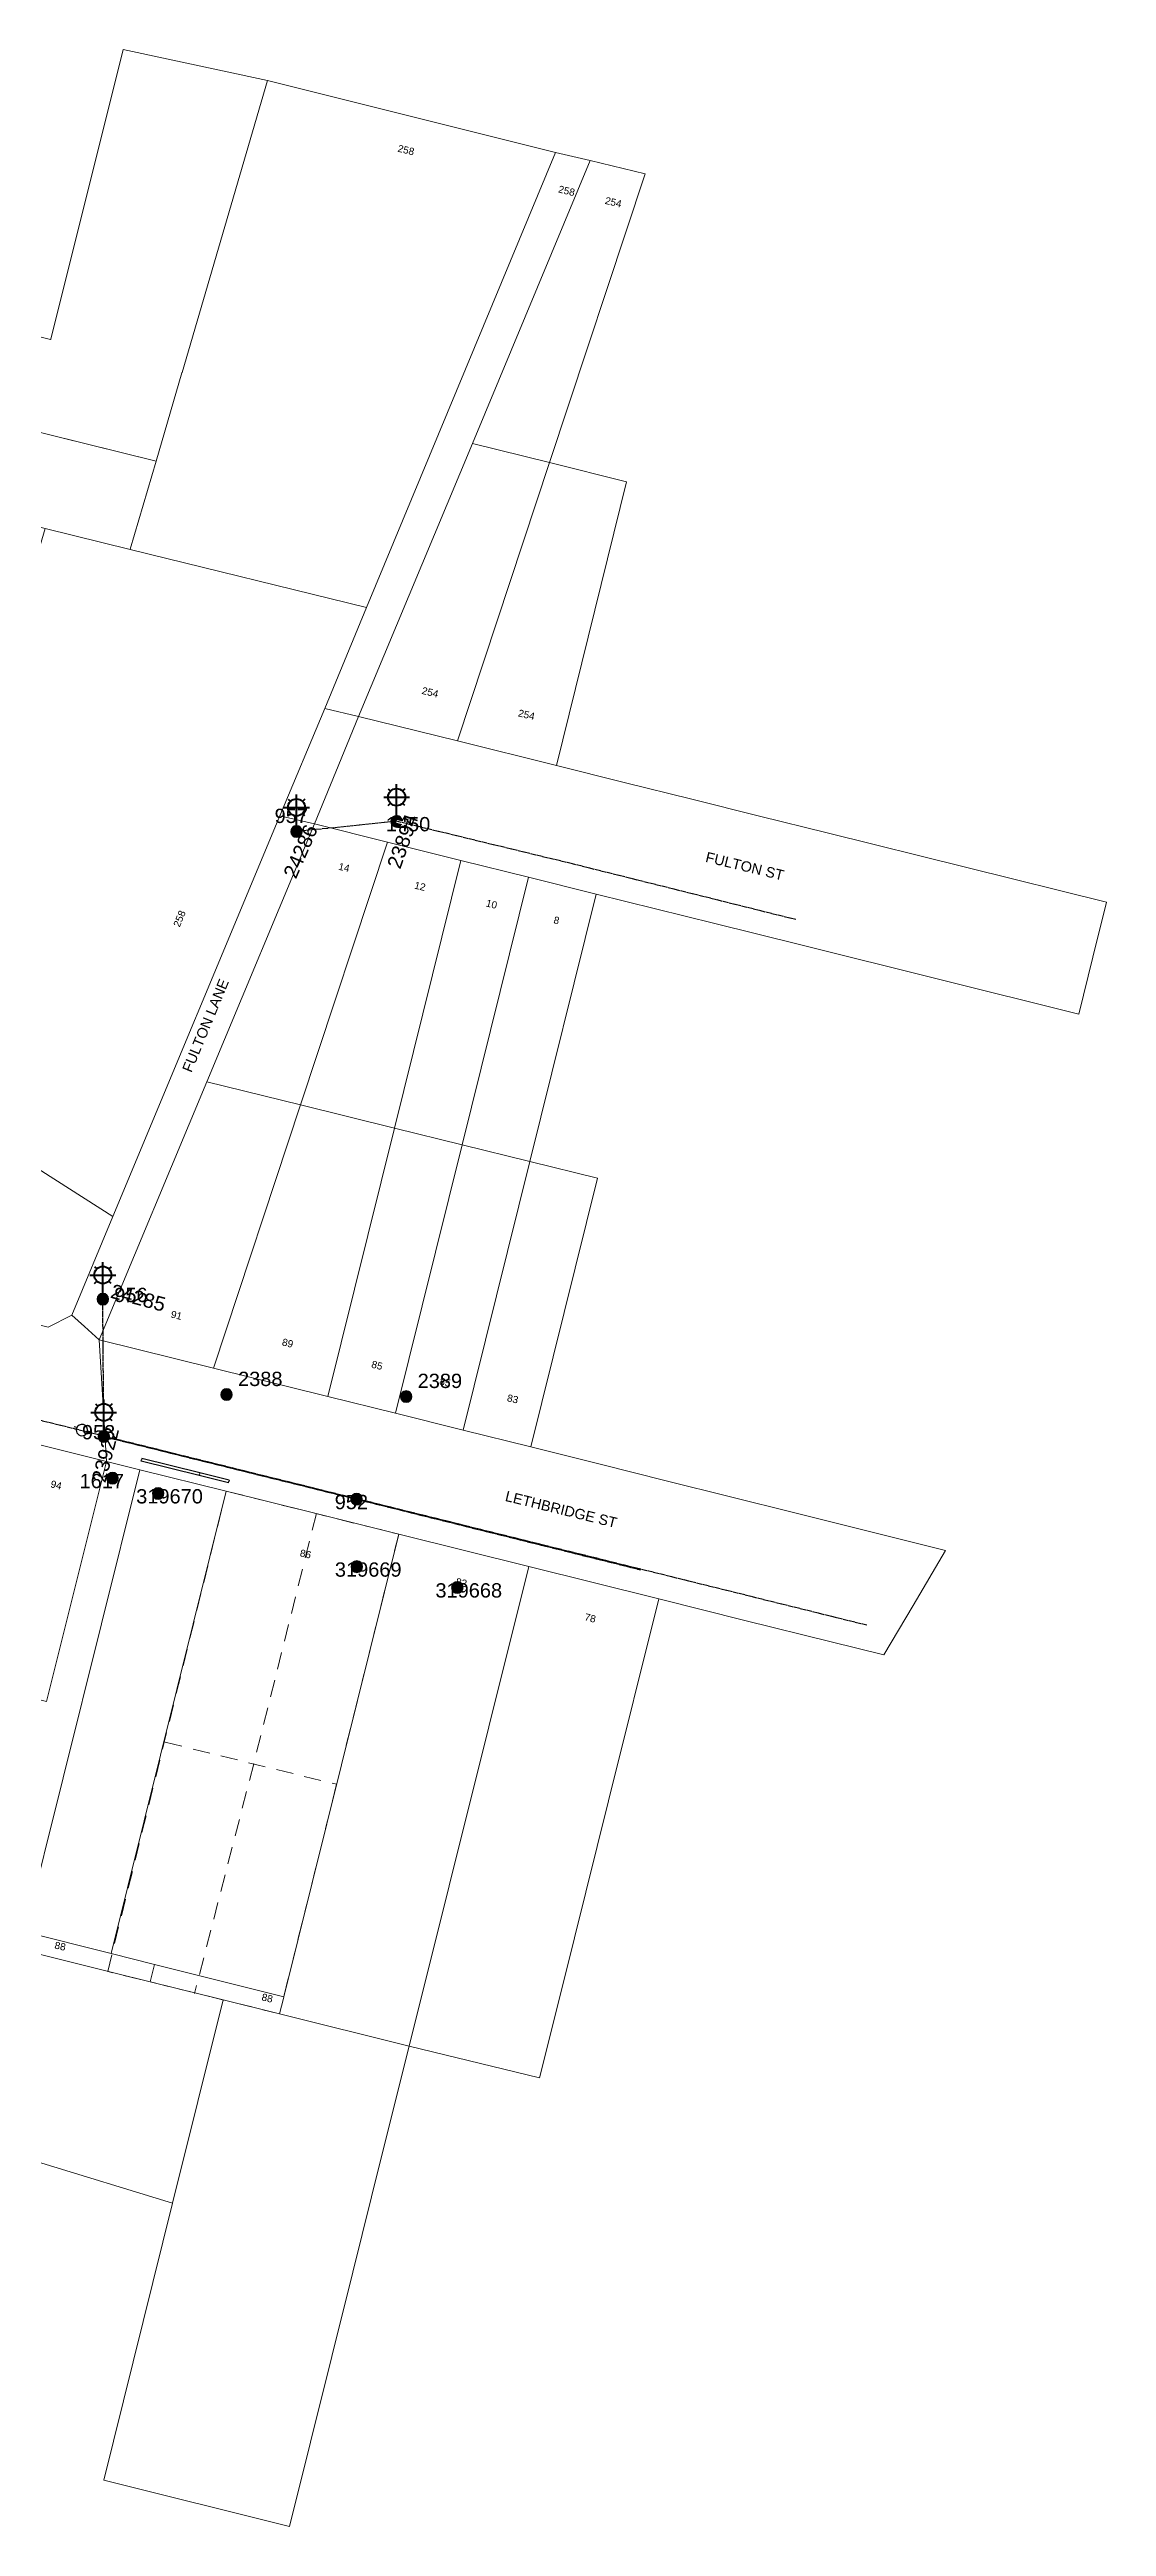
# Model space of a CAD drawing. Header units: metres. Extents: x 286890 to 287414, y 6262219 to 6262662.
# Drawn here: x 287229.5 to 287414.2, y 6262218.9 to 6262651.7 of the extents above; entities that cross this region are included whole.
import ezdxf
from ezdxf.enums import TextEntityAlignment as Align

# ---------------------------------------------------------------- set-up
doc = ezdxf.new("R2010")
doc.units = ezdxf.units.M
doc.linetypes.add('Cable Exist OH', pattern=[1, 1, 0])
doc.linetypes.add('Dash', pattern=[5, 3, -2])
doc.layers.get('0').update_dxf_attribs({"color": 6})
for name, color, linetype in [('_User Miscellaneous1', 7, 'Continuous'), ('Duct_SP_EXT', 7, 'Continuous'), ('Equip_SP_LV_EXT', 7, 'Continuous'), ('Equip_SP_SL_EXT', 7, 'Continuous'), ('Mains_HV_EXT', 7, 'Continuous'), ('Mains_LV_EXT', 7, 'Continuous'), ('Mains_SL_EXT', 7, 'Continuous'), ('SupportsOH_SP_TR_HV_LV_SL_EXT', 7, 'Continuous')]:
    doc.layers.add(name, color=color, linetype=linetype)
for name, color, linetype, lineweight in [('Cadastre Buildings_SP_EXT', 9, 'Continuous', 5), ('Cadastre Developer_SP_EXT', 9, 'Continuous', 5), ('Cadastre Land Parcels_SP_EXT', 9, 'Continuous', 5), ('Cadastre Roads_SP_EXT', 9, 'Continuous', 5)]:
    doc.layers.add(name, color=color, linetype=linetype, lineweight=lineweight)
doc.styles.add('iecARIAL', font='arial.ttf', dxfattribs={"height": 2})
doc.styles.add('POLE_LABEL', font='arial.ttf')
doc.styles.get("Standard").update_dxf_attribs({"font": 'arial.ttf'})

# ---------------------------------------------------------------- blocks, each defined once
blk = doc.blocks.new('LV_OH_LINKS_OPEN_EXT')
for p, q in [((-0.17, 4.97), (-0.17, 5.46)), ((0.17, 4.97), (0.17, 5.46)), ((-0.17, 3), (-0.17, 2.5)), ((0.17, 3), (0.17, 2.5))]:
    blk.add_line(p, q)
blk.add_lwpolyline([(0, 2.99, 1), (0, 4.98, 1)], format="xyb", close=True)
at = {"flags": 9}
for tag, p in [('ACTUAL_STATUS', (0, 0)), ('CONSTRUCTED_VOLTAGE', (0, -0.2)), ('OPERATING_VOLTAGE', (0, -0.6)), ('ORIENTATION', (0, -0.8)), ('OWNED_BY', (0, -1)), ('STATE', (0, -1.2)), ('SWITCH_TYPE', (0, -1.4)), ('NO_PHASES', (0, -0.4)), ('USAGE', (0, -1.6)), ('LEGEND', (0, -1.8)), ('NOTES', (0, -2))]:
    blk.add_attdef(tag, text='', height=0.2, dxfattribs=at).set_placement(p, align=Align.MIDDLE_LEFT)
at = {"flags": 1}
blk.add_attdef('Z', (0, 0), '', height=0.2, dxfattribs=at)
blk = doc.blocks.new('SL_LANTERN_EXT')
at = {"lineweight": 40}
for p, q in [((-1.46, 5.68), (-1.06, 5.28)), ((0, 1.97), (0, 6.47)), ((1.46, 5.68), (1.06, 5.28)), ((-2.25, 4.22), (2.25, 4.22)), ((-1.46, 2.76), (-1.06, 3.16)), ((0, 0), (0, 2.72)), ((1.46, 2.76), (1.06, 3.16))]:
    blk.add_line(p, q, dxfattribs=at)
blk.add_circle((0, 4.22), 1.5, dxfattribs=at)
at = {"style": 'iecARIAL', "flags": 8}
blk.add_attdef('ASSET_NUM', (1.5, 1.5), '', height=2.5, dxfattribs=at)
for tag, p, height, flags in [('OPERATING_VOLTAGE', (0.98, -1.65), 0.2, 9), ('ORIENTATION', (0.98, -1.85), 0.2, 9), ('OWNED_BY', (0.98, -2.05), 0.2, 9), ('STATE', (0.98, -2.25), 0.2, 9), ('CONSTRUCTED_VOLTAGE', (0.98, -0.65), 0.2, 9), ('CONTROL_TYPE', (0.98, -0.85), 0.2, 9), ('LANTERN_PURPOSE', (0.98, -1.05), 0.2, 9), ('LANTERN_TYPE', (0.98, -1.25), 0.2, 9), ('NO_PHASES', (0.98, -1.45), 0.2, 9), ('USAGE', (0.98, -2.45), 0.2, 9), ('CEXIST', (0.98, -2.65), 0.2, 9), ('CNEW', (0.98, -2.85), 0.2, 9), ('CNUMBER', (0.98, -3.05), 0.2, 9), ('CREMOVE', (0.98, -3.25), 0.2, 9), ('CREPLACE', (0.98, -3.45), 0.2, 9), ('LKINGHEIGHT', (0.98, -3.65), 0.2, 9), ('LBRACKET', (0.98, -3.85), 0.2, 9), ('LBRACKETVOCAB', (0.98, -4.05), 0.2, 9), ('LCATEGORY', (0.98, -4.25), 0.2, 9), ('LCHARGE1', (0.98, -4.45), 0.2, 9), ('LNUMBER', (2.18, -3.25), 2.5, 8), ('LCHARGE1PERCENT', (0.98, -4.65), 0.2, 9), ('LCHARGE2', (0.98, -4.85), 0.2, 9), ('LCHARGE2PERCENT', (0.98, -5.05), 0.2, 9), ('LCHARGE3', (0.98, -5.25), 0.2, 9), ('LCHARGE3PERCENT', (0.98, -5.45), 0.2, 9), ('LEXIST', (0.98, -5.65), 0.2, 9), ('LLAMP', (0.98, -5.85), 0.2, 9), ('LLAMPVOCAB', (0.98, -6.05), 0.2, 9), ('LMAST', (0.98, -6.25), 0.2, 9), ('LMASTVOCAB', (0.98, -6.45), 0.2, 9), ('LNEW', (0.98, -6.65), 0.2, 9), ('LANTNUMBER', (0.98, -6.85), 0.2, 9), ('LOUTREACH', (0.98, -7.25), 0.2, 9), ('LOUTREACHVOCAB', (0.98, -7.45), 0.2, 9), ('LRATECODE', (0.98, -7.65), 0.2, 9), ('LREMOVE', (0.98, -7.85), 0.2, 9), ('LREPLACE', (0.98, -8.05), 0.2, 9), ('LTYPE', (0.98, -8.25), 0.2, 9), ('LTYPEVOCAB', (0.98, -8.45), 0.2, 9), ('LEGEND', (0.98, -8.65), 0.2, 9), ('LOCATION', (0.98, -8.85), 0.2, 9), ('STREETNAME', (0.98, -9.25), 0.2, 9), ('SUBURB', (0.98, -9.45), 0.2, 1), ('NOTES', (0.98, -9.05), 0.2, 9)]:
    blk.add_attdef(tag, p, '', height=height, dxfattribs=dict(flags=flags))
blk = doc.blocks.new('POLE_EXT')
blk.add_hatch(color=256).paths.add_polyline_path([(-1, 0, 1), (1, 0, 1)])
blk.add_lwpolyline([(-1, 0, 1), (1, 0, 1)], format="xyb", close=True)
for tag, height, flags, p in [('pNumber', 2.5, 8, (-17.84, 2.07)), ('OWNED_BY', 0.2, 9, (1.35, -0.4)), ('SPECIAL_USE', 0.2, 9, (1.35, -0.8)), ('STATE', 0.2, 9, (1.35, -1)), ('cLV', 0.2, 9, (1.35, -1.4)), ('hDepth', 0.2, 9, (1.35, -1.6)), ('hDia', 0.2, 9, (1.35, -1.8)), ('cHV', 0.2, 9, (1.35, -2)), ('cLinedev', 0.2, 9, (1.35, -3.4)), ('pExisting', 0.2, 9, (1.35, -3.8)), ('pFooting', 0.2, 9, (1.35, -4.4)), ('PARENT', 0.2, 9, (1.35, -0.6)), ('USAGE', 0.2, 9, (1.35, -1.2)), ('LBRACKET', 0.2, 9, (1.35, -2.2)), ('LExisting', 0.2, 9, (1.35, -2.4)), ('LANTNUMBER', 0.2, 9, (1.35, -2.6)), ('LOther', 0.2, 9, (1.35, -2.8)), ('LRemove', 0.2, 9, (1.35, -3)), ('LEGEND', 0.2, 9, (1.35, -3.2)), ('LOCATION', 0.2, 9, (1.35, -3.6)), ('PFNUMBER', 0.2, 9, (1.35, -4)), ('NEWPFNUMBER', 0.2, 9, (1.35, -4.2)), ('pNew', 0.2, 9, (1.35, -4.6)), ('pRelocate', 0.2, 9, (1.35, -5)), ('pRemove', 0.2, 9, (1.35, -5.2)), ('pReplace', 0.2, 9, (1.35, -5.4)), ('pStay', 0.2, 9, (1.35, -5.6)), ('pType', 0.2, 9, (1.35, -5.8)), ('cspan', 0.2, 9, (1.35, -6)), ('STREETNAME', 0.2, 9, (1.35, -6.2)), ('SUBURB', 0.2, 9, (1.35, -6.4)), ('OPERATED_BY', 0.2, 9, (1.36, -7.01)), ('NOTES', 0.2, 9, (1.35, -6.6)), ('MAINTAINED_BY', 0.2, 9, (1.36, -6.81))]:
    blk.add_attdef(tag, text='', height=height, dxfattribs=dict(flags=flags)).set_placement(p, align=Align.MIDDLE_LEFT)
at = {"style": 'POLE_LABEL'}
for tag, height, flags, p in [('STRUCTURE_PLANT_NUMBER', 0.2, 9, (1.35, 0.03)), ('ASSET_NUM', 2.5, 8, (2, 2)), ('STREET_CODE', 0.2, 9, (1.35, -0.2))]:
    blk.add_attdef(tag, text='', height=height, dxfattribs=dict(at, flags=flags)).set_placement(p, align=Align.MIDDLE_LEFT)
at = {"flags": 1}
blk.add_attdef('Z', (1.35, -7.33), '', height=0.2, dxfattribs=at)
blk = doc.blocks.new('End Shackle_EXT')
blk.add_wipeout([(0, 0.25), (1.81, 0.25), (1.82, -0.25), (0, -0.25)])
blk.add_line((1.81, -1), (1.81, 1))
at = {"flags": 1}
blk.add_attdef('Z', (0, 0), '', height=0.2, dxfattribs=at)
at = {"flags": 9}
for tag, p in [('CONNECTOR_TYPE', (0, 0)), ('CONSTRUCTED_VOLTAGE', (0, -0.2)), ('OPERATING_VOLTAGE', (0, -0.6)), ('ORIENTATION', (0, -0.8)), ('OWNED_BY', (0, -1)), ('STATE', (0, -1.2)), ('NO_PHASES', (0, -0.4)), ('USAGE', (0, -1.4)), ('NOTES', (0, -1.6))]:
    blk.add_attdef(tag, text='', height=0.2, dxfattribs=at).set_placement(p, align=Align.MIDDLE_LEFT)

msp = doc.modelspace()

# ---------------------------------------------------------------- linework, layer by layer
at = {"layer": 'Cadastre Buildings_SP_EXT', "linetype": 'Continuous'}
for points in [[(287267.58, 6262646.31), (287242.34, 6262651.73), (287229.69, 6262601.14), (287229.68, 6262601.08), (287213.85, 6262605.01), (287200.24, 6262608.4), (287196.31, 6262592.59), (287248.1, 6262579.77), (287252.63, 6262595.24), (287252.65, 6262595.3), (287267.58, 6262646.31)], [(287260.38, 6262399.79), (287245.29, 6262403.55), (287225.19, 6262322.78), (287240.27, 6262319.01), (287260.38, 6262399.79)], [(287259.81, 6262310.91), (287247.05, 6262314.08), (287240.75, 6262315.65), (287224.42, 6262319.71), (287201.6, 6262325.38), (287189.9, 6262278.31), (287180.73, 6262241.44), (287204.61, 6262235.5), (287212.36, 6262233.57), (287227.41, 6262282.62), (287250.98, 6262275.39), (287259.81, 6262310.91)], [(287282.49, 6262263.32), (287287.39, 6262283.07), (287292.31, 6262302.83), (287269.68, 6262308.46), (287259.81, 6262310.91), (287250.98, 6262275.39), (287238.95, 6262226.97), (287271.44, 6262218.89), (287282.49, 6262263.32)]]:
    msp.add_lwpolyline(points, close=True, dxfattribs=at)
at = {"layer": 'Cadastre Developer_SP_EXT', "linetype": 'Dash'}
for points in [[(287260.37, 6262399.81), (287290.52, 6262392.28), (287269.68, 6262308.48), (287239.65, 6262315.88), (287260.37, 6262399.81)], [(287276.12, 6262395.89), (287265.17, 6262352.14), (287254.83, 6262312.05)], [(287249.72, 6262355.94), (287279.65, 6262348.58)]]:
    msp.add_lwpolyline(points, dxfattribs=at)
at = {"layer": 'Cadastre Land Parcels_SP_EXT', "linetype": 'Continuous'}
for points in [[(287317.88, 6262633.74), (287267.58, 6262646.31), (287252.65, 6262595.3), (287252.63, 6262595.24), (287248.1, 6262579.77), (287243.6, 6262564.42), (287243.59, 6262564.37), (287284.89, 6262554.22), (287317.88, 6262633.74)], [(287303.4, 6262582.91), (287323.94, 6262632.36), (287317.88, 6262633.74), (287284.89, 6262554.22), (287277.57, 6262536.59), (287283.48, 6262535.2), (287303.4, 6262582.91)], [(287316.86, 6262579.56), (287303.4, 6262582.91), (287323.94, 6262632.36), (287333.55, 6262629.98), (287316.86, 6262579.56)], [(287243.6, 6262564.42), (287248.1, 6262579.77), (287196.54, 6262592.53), (287196.31, 6262592.59), (287192.45, 6262577.03), (287228.74, 6262568.02), (287243.59, 6262564.37), (287243.6, 6262564.42)], [(287316.86, 6262579.56), (287303.4, 6262582.91), (287283.48, 6262535.2), (287300.78, 6262530.9), (287316.86, 6262579.56)], [(287330.33, 6262576.21), (287316.86, 6262579.56), (287300.78, 6262530.9), (287318.08, 6262526.6), (287330.33, 6262576.21)], [(287273.37, 6262467.29), (287256.98, 6262471.33), (287275.78, 6262516.41), (287288.57, 6262513.22), (287273.37, 6262467.29)], [(287301.37, 6262510.04), (287288.57, 6262513.22), (287273.37, 6262467.29), (287289.76, 6262463.25), (287301.37, 6262510.04)], [(287313.2, 6262507.1), (287301.37, 6262510.04), (287289.76, 6262463.25), (287301.59, 6262460.33), (287313.2, 6262507.1)], [(287313.43, 6262457.41), (287301.59, 6262460.33), (287313.2, 6262507.1), (287325.03, 6262504.15), (287313.43, 6262457.41)], [(287273.37, 6262467.29), (287256.98, 6262471.33), (287238.19, 6262426.26), (287258.14, 6262421.31), (287273.37, 6262467.29)], [(287289.76, 6262463.25), (287273.37, 6262467.29), (287258.14, 6262421.31), (287278.12, 6262416.36), (287289.76, 6262463.25)], [(287240.57, 6262447.79), (287217.8, 6262462.33), (287207.9, 6262433.78), (287229.25, 6262428.48), (287233.38, 6262430.55), (287240.57, 6262447.79)], [(287301.59, 6262460.33), (287289.76, 6262463.25), (287278.12, 6262416.36), (287289.95, 6262413.42), (287301.59, 6262460.33)], [(287313.43, 6262457.41), (287301.59, 6262460.33), (287289.95, 6262413.42), (287301.79, 6262410.49), (287313.43, 6262457.41)], [(287325.26, 6262454.5), (287313.43, 6262457.41), (287301.79, 6262410.49), (287313.62, 6262407.55), (287325.26, 6262454.5)], [(287239.46, 6262405), (287222.66, 6262409.18), (287212.73, 6262369.68), (287212.12, 6262367.26), (287228.93, 6262363.07), (287239.46, 6262405)], [(287245.29, 6262403.55), (287239.46, 6262405), (287228.93, 6262363.07), (287212.12, 6262367.26), (287201.6, 6262325.38), (287224.42, 6262319.71), (287225.01, 6262322.08), (287225.19, 6262322.78), (287245.29, 6262403.55)], [(287290.55, 6262392.28), (287275.63, 6262396), (287260.38, 6262399.79), (287240.27, 6262319.01), (287247.81, 6262317.12), (287270.42, 6262311.45), (287290.55, 6262392.28)], [(287313.24, 6262386.63), (287290.55, 6262392.28), (287270.42, 6262311.45), (287270.35, 6262311.16), (287269.68, 6262308.46), (287292.31, 6262302.83), (287313.24, 6262386.63)], [(287335.94, 6262380.99), (287313.24, 6262386.63), (287292.31, 6262302.83), (287315.12, 6262297.28), (287319.22, 6262313.76), (287323.19, 6262329.73), (287327.16, 6262345.7), (287335.94, 6262380.99)], [(287247.81, 6262317.12), (287240.27, 6262319.01), (287225.19, 6262322.78), (287225.01, 6262322.08), (287224.42, 6262319.71), (287240.75, 6262315.65), (287247.05, 6262314.08), (287247.81, 6262317.12)], [(287270.35, 6262311.16), (287270.42, 6262311.45), (287247.81, 6262317.12), (287247.05, 6262314.08), (287259.81, 6262310.91), (287269.68, 6262308.46), (287270.35, 6262311.16)]]:
    msp.add_lwpolyline(points, close=True, dxfattribs=at)
at = {"layer": 'Cadastre Land Parcels_SP_EXT', "color": 7, "linetype": 'Continuous'}
msp.add_lwpolyline([(287243.59, 6262564.37), (287228.74, 6262568.02), (287223.35, 6262549.77), (287217.64, 6262530.45), (287213.2, 6262515.41), (287208.67, 6262500.06), (287204.04, 6262484.39), (287200.75, 6262473.24), (287217.8, 6262462.33), (287240.57, 6262447.79), (287269.75, 6262517.82), (287277.57, 6262536.59), (287284.89, 6262554.22), (287243.59, 6262564.37)], close=True, dxfattribs=at)
at = {"layer": 'Cadastre Roads_SP_EXT', "linetype": 'Continuous'}
for points in [[(287300.78, 6262530.9), (287283.48, 6262535.2), (287279.5, 6262525.49), (287275.78, 6262516.41), (287288.57, 6262513.22), (287301.37, 6262510.04), (287313.2, 6262507.1), (287325.03, 6262504.15), (287345.73, 6262499), (287360.52, 6262495.32), (287409.34, 6262483.19), (287411.8, 6262493.1), (287414.19, 6262502.71), (287365.39, 6262514.84), (287353.57, 6262517.78), (287341.74, 6262520.72), (287329.91, 6262523.66), (287318.08, 6262526.6), (287300.78, 6262530.9)], [(287275.78, 6262516.41), (287273.25, 6262517), (287269.75, 6262517.82), (287240.57, 6262447.79), (287233.38, 6262430.55), (287235.57, 6262428.6), (287238.19, 6262426.26), (287256.98, 6262471.33), (287275.78, 6262516.41)], [(287258.14, 6262421.31), (287238.19, 6262426.26), (287238.82, 6262415.69), (287239.46, 6262405), (287245.29, 6262403.55), (287260.38, 6262399.79), (287275.63, 6262396), (287290.55, 6262392.28), (287313.24, 6262386.63), (287335.94, 6262380.99), (287351.02, 6262377.23), (287366.11, 6262373.48), (287375.28, 6262371.19), (287380.39, 6262379.84), (287386.07, 6262389.44), (287359.74, 6262396), (287337.26, 6262401.6), (287325.71, 6262404.51), (287313.62, 6262407.55), (287301.79, 6262410.49), (287289.95, 6262413.42), (287278.12, 6262416.36), (287258.14, 6262421.31)]]:
    msp.add_lwpolyline(points, close=True, dxfattribs=at)
at = {"layer": 'Duct_SP_EXT'}
for p, q in [((287245.49, 6262405.03), (287245.55, 6262405.26)), ((287245.61, 6262405.49), (287245.55, 6262405.26)), ((287255.77, 6262402.99), (287245.61, 6262405.49)), ((287255.65, 6262402.53), (287245.49, 6262405.03)), ((287255.65, 6262402.53), (287255.71, 6262402.76)), ((287255.65, 6262402.53), (287255.71, 6262402.76)), ((287260.74, 6262401.25), (287255.65, 6262402.53)), ((287255.77, 6262402.99), (287255.71, 6262402.76)), ((287255.77, 6262402.99), (287255.71, 6262402.76)), ((287260.86, 6262401.72), (287255.77, 6262402.99)), ((287260.74, 6262401.25), (287260.8, 6262401.48)), ((287260.86, 6262401.72), (287260.8, 6262401.48))]:
    msp.add_line(p, q, dxfattribs=at)
at = {"layer": 'Mains_HV_EXT', "linetype": 'Cable Exist OH'}
msp.add_lwpolyline([(287372.33, 6262376.37), (287176.51, 6262424.89)], dxfattribs=at)
at = {"layer": 'Mains_LV_EXT', "linetype": 'Cable Exist OH'}
for points in [[(287238.97, 6262409.36), (287283.15, 6262398.41)], [(287283.15, 6262398.41), (287332.74, 6262386.08)]]:
    msp.add_lwpolyline(points, dxfattribs=at)
at = {"layer": 'Mains_SL_EXT', "linetype": 'Cable Exist OH'}
for points in [[(287238.97, 6262409.36), (287238.8, 6262433.35)], [(287332.74, 6262386.08), (287283.15, 6262398.41), (287238.97, 6262409.36)]]:
    msp.add_lwpolyline(points, dxfattribs=at)

# ---------------------------------------------------------------- block references
at = {"layer": 'Equip_SP_LV_EXT', "rotation": 73.58366851032486}
msp.add_blockref('LV_OH_LINKS_OPEN_EXT', (287238.97, 6262409.36), dxfattribs=at)
at = {"layer": 'Equip_SP_SL_EXT'}
ref = msp.add_blockref('SL_LANTERN_EXT', (287290.14, 6262516.86), dxfattribs=at)
ref.add_attrib('ASSET_NUM', '23894', dxfattribs={"layer": '0', "height": 2.5, "rotation": 70.5588, "style": 'iecARIAL'}).set_placement((287291.64, 6262518.36), align=Align.TOP_RIGHT)
ref = msp.add_blockref('SL_LANTERN_EXT', (287272.64, 6262515.07), dxfattribs=at)
ref.add_attrib('ASSET_NUM', '24286', dxfattribs={"layer": '0', "height": 2.5, "rotation": 66.4072, "style": 'iecARIAL'}).set_placement((287274.14, 6262516.57), align=Align.TOP_RIGHT)
ref = msp.add_blockref('SL_LANTERN_EXT', (287238.8, 6262433.35), dxfattribs=at)
ref.add_attrib('ASSET_NUM', '24285', dxfattribs={"layer": '0', "height": 2.5, "rotation": 345.0804, "style": 'iecARIAL'}).set_placement((287240.3, 6262434.85), align=Align.MIDDLE_LEFT)
ref = msp.add_blockref('SL_LANTERN_EXT', (287238.97, 6262409.36), dxfattribs=at)
ref.add_attrib('ASSET_NUM', '23922', dxfattribs={"layer": '0', "height": 2.5, "rotation": 75.4175, "style": 'iecARIAL'}).set_placement((287240.47, 6262410.86), align=Align.MIDDLE_RIGHT)
at = {"layer": 'SupportsOH_SP_TR_HV_LV_SL_EXT'}
ref = msp.add_blockref('POLE_EXT', (287272.64, 6262515.07), dxfattribs=at)
ref.add_attrib('ASSET_NUM', '957', dxfattribs={"layer": '0', "height": 2.5, "rotation": 0.0734, "style": 'POLE_LABEL'}).set_placement((287274.64, 6262515.82), align=Align.BOTTOM_RIGHT)
ref = msp.add_blockref('POLE_EXT', (287290.14, 6262516.86), dxfattribs=at)
ref.add_attrib('ASSET_NUM', '1450', dxfattribs={"layer": '0', "height": 2.5, "rotation": 0.0604, "style": 'POLE_LABEL'}).set_placement((287292.14, 6262517.61), align=Align.TOP_CENTER)
ref = msp.add_blockref('POLE_EXT', (287238.8, 6262433.35), dxfattribs=at)
ref.add_attrib('ASSET_NUM', '956', dxfattribs={"layer": '0', "height": 2.5, "style": 'POLE_LABEL'}).set_placement((287240.8, 6262434.1), align=Align.MIDDLE_LEFT)
ref = msp.add_blockref('POLE_EXT', (287260.43, 6262416.68), dxfattribs=at)
ref.add_attrib('ASSET_NUM', '2388', dxfattribs={"layer": '0', "height": 2.5, "rotation": 359.9403, "style": 'POLE_LABEL'}).set_placement((287262.43, 6262417.43), align=Align.BOTTOM_LEFT)
ref = msp.add_blockref('POLE_EXT', (287291.82, 6262416.33), dxfattribs=at)
ref.add_attrib('ASSET_NUM', '2389', dxfattribs={"layer": '0', "height": 2.5, "style": 'POLE_LABEL'}).set_placement((287293.82, 6262417.08), align=Align.BOTTOM_LEFT)
ref = msp.add_blockref('POLE_EXT', (287238.97, 6262409.36), dxfattribs=at)
ref.add_attrib('ASSET_NUM', '953', dxfattribs={"layer": '0', "height": 2.5, "rotation": 359.9481, "style": 'POLE_LABEL'}).set_placement((287240.97, 6262410.11), align=Align.MIDDLE_RIGHT)
ref = msp.add_blockref('POLE_EXT', (287240.51, 6262402.08), dxfattribs=at)
ref.add_attrib('ASSET_NUM', '1617', dxfattribs={"layer": '0', "height": 2.5, "rotation": 0.0084, "style": 'POLE_LABEL'}).set_placement((287242.51, 6262402.83), align=Align.TOP_RIGHT)
ref = msp.add_blockref('POLE_EXT', (287248.46, 6262399.41), dxfattribs=at)
ref.add_attrib('ASSET_NUM', '319670', dxfattribs={"layer": '0', "height": 2.5, "style": 'POLE_LABEL'}).set_placement((287250.46, 6262400.16), align=Align.TOP_CENTER)
ref = msp.add_blockref('POLE_EXT', (287283.15, 6262398.41), dxfattribs=at)
ref.add_attrib('ASSET_NUM', '952', dxfattribs={"layer": '0', "height": 2.5, "rotation": 0.0191, "style": 'POLE_LABEL'}).set_placement((287285.15, 6262399.16), align=Align.TOP_RIGHT)
ref = msp.add_blockref('POLE_EXT', (287283.18, 6262386.61), dxfattribs=at)
ref.add_attrib('ASSET_NUM', '319669', dxfattribs={"layer": '0', "height": 2.5, "style": 'POLE_LABEL'}).set_placement((287285.18, 6262387.36), align=Align.TOP_CENTER)
ref = msp.add_blockref('POLE_EXT', (287300.75, 6262382.97), dxfattribs=at)
ref.add_attrib('ASSET_NUM', '319668', dxfattribs={"layer": '0', "height": 2.5, "style": 'POLE_LABEL'}).set_placement((287302.75, 6262383.72), align=Align.TOP_CENTER)

# ---------------------------------------------------------------- texts
at = {"layer": '_User Miscellaneous1'}
for s, rotation, p in [('258', 346.3131, (287290.23, 6262633.91)), ('258', 346.2592, (287318.29, 6262626.79)), ('254', 346.632, (287326.46, 6262624.78)), ('254', 346.3473, (287294.44, 6262539.15)), ('254', 346.3845, (287311.28, 6262535.23)), ('14', 346.4209, (287279.87, 6262508.43)), ('12', 346.4629, (287293.14, 6262505.13)), ('258', 67.634, (287252.22, 6262498.27)), ('10', 346.2715, (287305.65, 6262502.01)), ('8', 346.3261, (287317.47, 6262499.07)), ('91', 346.1982, (287250.58, 6262430.18)), ('89', 346.2446, (287270.01, 6262425.31)), ('85', 346.1826, (287285.64, 6262421.43)), ('85', 346.2769, (287297.53, 6262418.48)), ('83', 346.2359, (287309.34, 6262415.56)), ('94', 346.2848, (287229.56, 6262400.51)), ('86', 347.2518, (287273.15, 6262388.44)), ('82', 347.4986, (287300.38, 6262383.44)), ('78', 346.1326, (287322.89, 6262377.27)), ('88', 347.6736, (287230.27, 6262319.9)), ('88', 346.9742, (287266.45, 6262310.84))]:
    msp.add_text(s, height=1.25, rotation=rotation, dxfattribs=at).set_placement(p)
at = {"layer": 'Cadastre Roads_SP_EXT'}
for s, rotation, p in [('FULTON ST', 346.382, (287343.99, 6262509.8)), ('FULTON LANE', 67.5657, (287254.27, 6262472.84)), ('LETHBRIDGE ST', 346.2136, (287308.98, 6262398.13))]:
    msp.add_text(s, height=1.8, rotation=rotation, dxfattribs=at).set_placement(p)

# ---------------------------------------------------------------- next in the draw order: block references
at = {"layer": 'Mains_LV_EXT', "rotation": 345.5361805717062}
msp.add_blockref('End Shackle_EXT', (287290.14, 6262516.86), dxfattribs=at)

# ---------------------------------------------------------------- next in the draw order: linework, layer by layer
at = {"layer": 'Mains_LV_EXT', "linetype": 'Cable Exist OH'}
msp.add_lwpolyline([(287320.9, 6262509.41), (287290.14, 6262516.86)], dxfattribs=at)
at = {"layer": 'Mains_SL_EXT', "linetype": 'Cable Exist OH'}
for points in [[(287290.14, 6262516.86), (287272.64, 6262515.07)], [(287359.91, 6262499.68), (287320.9, 6262509.41), (287290.14, 6262516.86)]]:
    msp.add_lwpolyline(points, dxfattribs=at)

doc.saveas('drawing.dxf')
